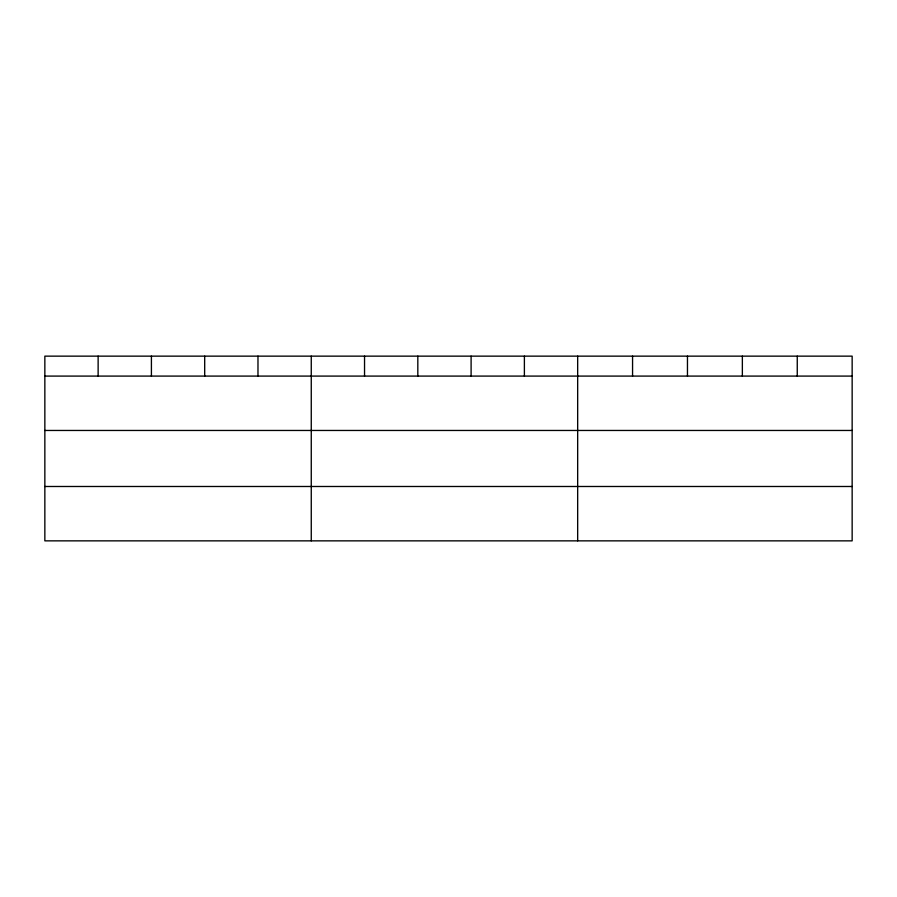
<?xml version="1.0" encoding="UTF-8"?>
<svg xmlns="http://www.w3.org/2000/svg" width="897" height="897" viewBox="0 0 897 897"><rect width="100%" height="100%" fill="white"/><g stroke="black" fill="none" stroke-linecap="round" stroke-linejoin="round"><path stroke-width="1.35" d="M852.15 430.459L852.15 356.143L44.85 356.143L44.85 540.857L852.15 540.857L852.15 430.459L44.85 430.459M44.85 376.09L852.15 376.09M44.85 486.488L852.15 486.488M797.254 356.143L797.254 376.09M742.357 356.143L742.357 376.09M687.461 356.143L687.461 376.09M632.564 356.143L632.564 376.09M577.668 356.143L577.668 540.857M524.386 356.143L524.386 376.09M471.104 356.143L471.104 376.09M417.823 356.143L417.823 376.09M364.541 356.143L364.541 376.09M311.259 356.143L311.259 540.857M257.977 356.143L257.977 376.09M204.695 356.143L204.695 376.09M151.414 356.143L151.414 376.09M98.132 356.143L98.132 376.09"/></g></svg>
